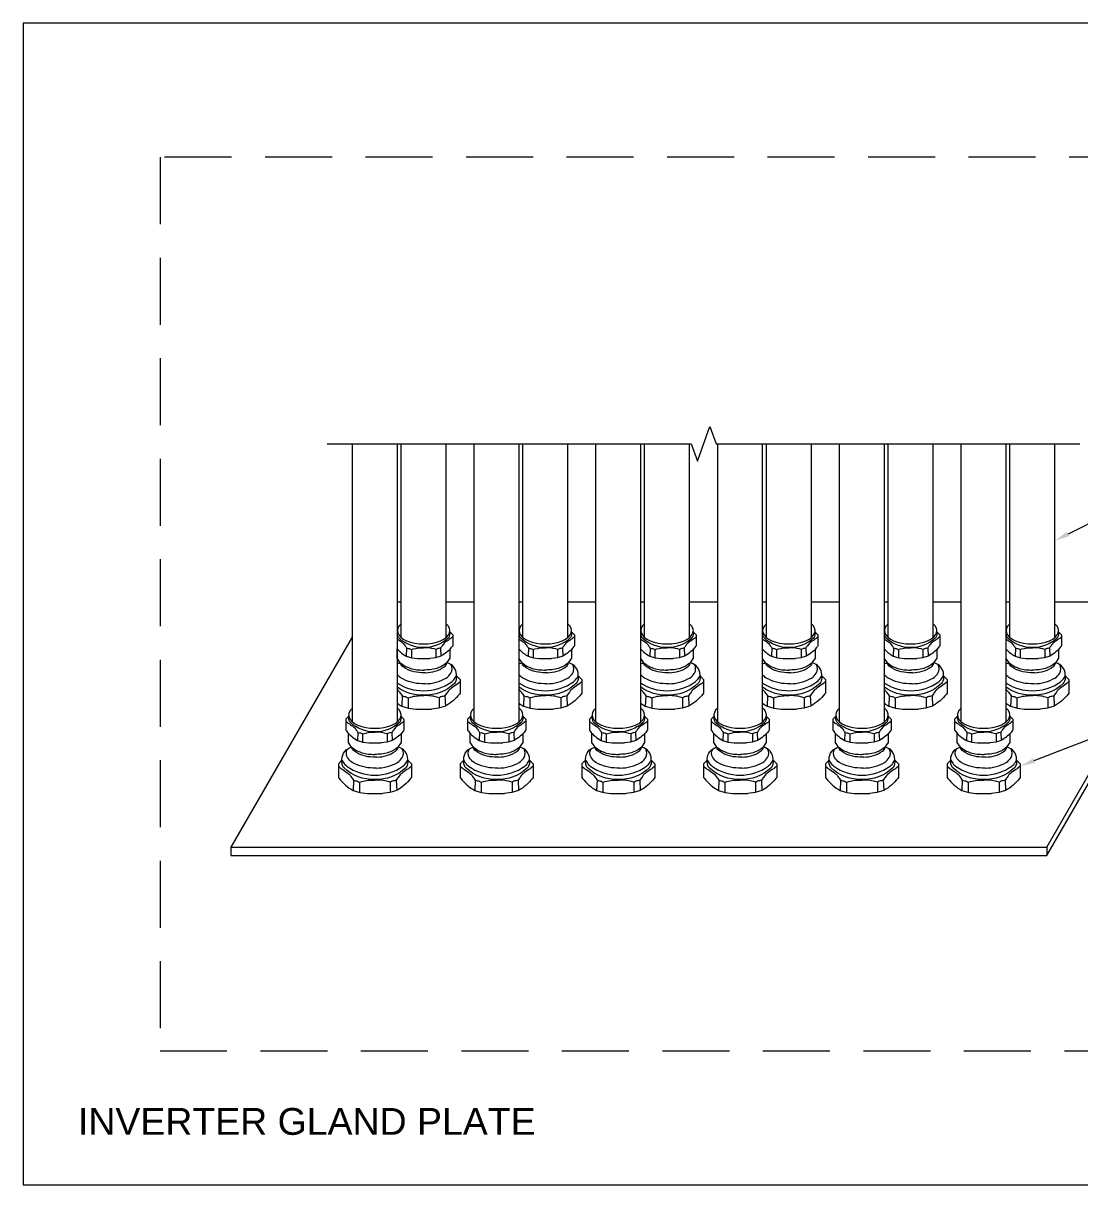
# Model space of a CAD drawing. Header units: feet. Extents: x -17.4 to 71.2, y -40.9 to 37.2.
# Drawn here: x 57.35 to 65.24, y 0 to 8.67 of the extents above; entities that cross this region are included whole.
import ezdxf
from ezdxf import colors
from ezdxf.entities.mleader import LeaderData, LeaderLine
from ezdxf.math import Vec2, Vec3

# ---------------------------------------------------------------- set-up
doc = ezdxf.new("R2010")
doc.units = ezdxf.units.FT
doc.header["$MEASUREMENT"] = 0
doc.linetypes.add('DASHED', pattern=[0.75, 0.5, -0.25])
doc.layers.add('G-ANNO-TEXT', color=1, linetype='Continuous')
doc.styles.add('NEI-A', font='arial.ttf')

msp = doc.modelspace()

# ---------------------------------------------------------------- linework, layer by layer
at = {"color": 1}
for p, q in [((64.98924, 2.45721), (66.04505, 4.28592)), ((60.14255, 4.12432), (60.14365, 4.12542)), ((60.53307, 4.12594), (60.55558, 4.10343)), ((61.05125, 4.12432), (61.05235, 4.12542)), ((61.44177, 4.12594), (61.46428, 4.10343)), ((61.95995, 4.12432), (61.96105, 4.12542)), ((62.35047, 4.12594), (62.37298, 4.10343)), ((62.86865, 4.12432), (62.86975, 4.12542)), ((63.25916, 4.12594), (63.28168, 4.10343)), ((63.77734, 4.12432), (63.77845, 4.12542)), ((64.16786, 4.12594), (64.19038, 4.10343)), ((64.68604, 4.12432), (64.68714, 4.12542)), ((65.07656, 4.12594), (65.09907, 4.10343)), ((59.75818, 3.47387), (59.78017, 3.49585)), ((60.16959, 3.49638), (60.1921, 3.47387)), ((60.66688, 3.47387), (60.68887, 3.49585)), ((61.07829, 3.49638), (61.1008, 3.47387)), ((61.57558, 3.47387), (61.59757, 3.49585)), ((61.98699, 3.49638), (62.0095, 3.47387)), ((62.48428, 3.47387), (62.50627, 3.49585)), ((62.89568, 3.49638), (62.9182, 3.47387)), ((63.39298, 3.47387), (63.41497, 3.49585)), ((63.80438, 3.49638), (63.8269, 3.47387)), ((64.30168, 3.47387), (64.32366, 3.49585)), ((64.71308, 3.49638), (64.73559, 3.47387)), ((58.90026, 2.51971), (58.90026, 2.45721)), ((64.98924, 2.51971), (64.98924, 2.45721)), ((58.90026, 2.45721), (64.98924, 2.45721))]:
    msp.add_line(p, q, dxfattribs=at)
msp.add_lwpolyline([(57.3505, 0), (69.19757, 0), (69.19757, 8.66822), (57.3505, 8.66822)], close=True)
for points in [[(59.61961, 5.52952), (62.33456, 5.52952), (62.38144, 5.40073), (62.47519, 5.65831), (62.52206, 5.52952), (65.23702, 5.52952)], [(59.80711, 3.45483), (59.80711, 5.52952)], [(60.14255, 3.45483), (60.14255, 5.52952)], [(60.17059, 4.08439), (60.17059, 5.52952)], [(60.50603, 4.08439), (60.50603, 5.52952)], [(60.71581, 3.45483), (60.71581, 5.52952)], [(61.05125, 3.45483), (61.05125, 5.52952)], [(61.07929, 4.08439), (61.07929, 5.52952)], [(61.41473, 4.08439), (61.41473, 5.52952)], [(61.6245, 3.45483), (61.6245, 5.52952)], [(61.95995, 3.45483), (61.95995, 5.52952)], [(61.98798, 4.08439), (61.98798, 5.52952)], [(62.32343, 4.08439), (62.32343, 5.52952)], [(62.5332, 3.45483), (62.5332, 5.52952)], [(62.86865, 3.45483), (62.86865, 5.52952)], [(62.89668, 4.08439), (62.89668, 5.52952)], [(63.23213, 4.08439), (63.23213, 5.52952)], [(63.4419, 3.45483), (63.4419, 5.52952)], [(63.77734, 3.45483), (63.77734, 5.52952)], [(63.80538, 4.08439), (63.80538, 5.52952)], [(64.14082, 4.08439), (64.14082, 5.52952)], [(64.3506, 3.45483), (64.3506, 5.52952)], [(64.68604, 3.45483), (64.68604, 5.52952)], [(64.71408, 4.08439), (64.71408, 5.52952)], [(65.04952, 4.08439), (65.04952, 5.52952)], [(60.17059, 4.34842), (60.14255, 4.34842)], [(60.71581, 4.34842), (60.50603, 4.34842)], [(61.07929, 4.34842), (61.05125, 4.34842)], [(61.6245, 4.34842), (61.41473, 4.34842)], [(61.98798, 4.34842), (61.95995, 4.34842)], [(62.5332, 4.34842), (62.32343, 4.34842)], [(62.89668, 4.34842), (62.86865, 4.34842)], [(63.4419, 4.34842), (63.23213, 4.34842)], [(63.80538, 4.34842), (63.77734, 4.34842)], [(64.3506, 4.34842), (64.14082, 4.34842)], [(64.71408, 4.34842), (64.68604, 4.34842)], [(64.98924, 2.51971), (66.04505, 4.34842), (65.04952, 4.34842)], [(59.80711, 4.09041), (58.90026, 2.51971), (64.98924, 2.51971)], [(60.16465, 3.89499), (60.14057, 3.92971), (60.14057, 3.99911)], [(60.2116, 4.00592), (60.20904, 3.94512)], [(60.24708, 3.99441), (60.24708, 3.93391)], [(60.43017, 3.99441), (60.43017, 3.93391)], [(60.46565, 4.00592), (60.46821, 3.94512)], [(60.51197, 3.89499), (60.53605, 3.92971), (60.53605, 3.99911)], [(61.12029, 4.00592), (61.11774, 3.94512)], [(61.15578, 3.99441), (61.15578, 3.93391)], [(61.33887, 3.99441), (61.33887, 3.93391)], [(61.37435, 4.00592), (61.3769, 3.94512)], [(61.42067, 3.89499), (61.44475, 3.92971), (61.44475, 3.99911)], [(62.02899, 4.00592), (62.02644, 3.94512)], [(62.06447, 3.99441), (62.06447, 3.93391)], [(62.24757, 3.99441), (62.24757, 3.93391)], [(62.28305, 4.00592), (62.2856, 3.94512)], [(62.32937, 3.89499), (62.35344, 3.92971), (62.35344, 3.99911)], [(62.93769, 4.00592), (62.93514, 3.94512)], [(62.97317, 3.99441), (62.97317, 3.93391)], [(63.15626, 3.99441), (63.15626, 3.93391)], [(63.19175, 4.00592), (63.1943, 3.94512)], [(63.23806, 3.89499), (63.26214, 3.92971), (63.26214, 3.99911)], [(63.84639, 4.00592), (63.84383, 3.94512)], [(63.88187, 3.99441), (63.88187, 3.93391)], [(64.06496, 3.99441), (64.06496, 3.93391)], [(64.10044, 4.00592), (64.103, 3.94512)], [(64.14676, 3.89499), (64.17084, 3.92971), (64.17084, 3.99911)], [(64.75509, 4.00592), (64.75253, 3.94512)], [(64.79057, 3.99441), (64.79057, 3.93391)], [(64.97366, 3.99441), (64.97366, 3.93391)], [(65.00914, 4.00592), (65.0117, 3.94512)], [(65.05546, 3.89499), (65.07954, 3.92971), (65.07954, 3.99911)], [(61.07335, 3.89499), (61.05125, 3.92685)], [(61.98204, 3.89499), (61.95995, 3.92685)], [(62.89074, 3.89499), (62.86865, 3.92685)], [(63.79944, 3.89499), (63.77734, 3.92685)], [(64.70814, 3.89499), (64.68604, 3.92685)], [(60.1787, 3.64869), (60.17549, 3.5723)], [(60.49792, 3.64869), (60.50113, 3.5723)], [(61.0874, 3.64869), (61.08419, 3.5723)], [(61.40662, 3.64869), (61.40983, 3.5723)], [(61.9961, 3.64869), (61.99289, 3.5723)], [(62.31531, 3.64869), (62.31852, 3.5723)], [(62.90479, 3.64869), (62.90158, 3.5723)], [(63.22401, 3.64869), (63.22722, 3.5723)], [(63.81349, 3.64869), (63.81028, 3.5723)], [(64.13271, 3.64869), (64.13592, 3.5723)], [(64.72219, 3.64869), (64.71898, 3.5723)], [(65.04141, 3.64869), (65.04462, 3.5723)], [(60.22328, 3.63423), (60.22328, 3.55821)], [(60.45334, 3.63423), (60.45334, 3.55821)], [(61.13198, 3.63423), (61.13198, 3.55821)], [(61.36203, 3.63423), (61.36203, 3.55821)], [(62.04068, 3.63423), (62.04068, 3.55821)], [(62.27073, 3.63423), (62.27073, 3.55821)], [(62.94938, 3.63423), (62.94938, 3.55821)], [(63.17943, 3.63423), (63.17943, 3.55821)], [(63.85807, 3.63423), (63.85807, 3.55821)], [(64.08813, 3.63423), (64.08813, 3.55821)], [(64.76677, 3.63423), (64.76677, 3.55821)], [(64.99683, 3.63423), (64.99683, 3.55821)], [(59.80117, 3.26542), (59.77709, 3.30014), (59.77709, 3.36955)], [(59.84812, 3.37636), (59.84556, 3.31556)], [(59.8836, 3.36484), (59.8836, 3.30434)], [(60.06669, 3.36484), (60.06669, 3.30434)], [(60.10217, 3.37636), (60.10473, 3.31556)], [(60.14849, 3.26542), (60.17257, 3.30014), (60.17257, 3.36955)], [(60.70987, 3.26542), (60.68579, 3.30014), (60.68579, 3.36955)], [(60.75682, 3.37636), (60.75426, 3.31556)], [(60.7923, 3.36484), (60.7923, 3.30434)], [(60.97539, 3.36484), (60.97539, 3.30434)], [(61.01087, 3.37636), (61.01342, 3.31556)], [(61.05719, 3.26542), (61.08127, 3.30014), (61.08127, 3.36955)], [(61.61857, 3.26542), (61.59449, 3.30014), (61.59449, 3.36955)], [(61.66551, 3.37636), (61.66296, 3.31556)], [(61.701, 3.36484), (61.701, 3.30434)], [(61.88409, 3.36484), (61.88409, 3.30434)], [(61.91957, 3.37636), (61.92212, 3.31556)], [(61.96589, 3.26542), (61.98996, 3.30014), (61.98996, 3.36955)], [(62.52726, 3.26542), (62.50319, 3.30014), (62.50319, 3.36955)], [(62.57421, 3.37636), (62.57166, 3.31556)], [(62.60969, 3.36484), (62.60969, 3.30434)], [(62.79278, 3.36484), (62.79278, 3.30434)], [(62.82827, 3.37636), (62.83082, 3.31556)], [(62.87458, 3.26542), (62.89866, 3.30014), (62.89866, 3.36955)], [(63.43596, 3.26542), (63.41188, 3.30014), (63.41188, 3.36955)], [(63.48291, 3.37636), (63.48036, 3.31556)], [(63.51839, 3.36484), (63.51839, 3.30434)], [(63.70148, 3.36484), (63.70148, 3.30434)], [(63.73696, 3.37636), (63.73952, 3.31556)], [(63.78328, 3.26542), (63.80736, 3.30014), (63.80736, 3.36955)], [(64.34466, 3.26542), (64.32058, 3.30014), (64.32058, 3.36955)], [(64.39161, 3.37636), (64.38905, 3.31556)], [(64.42709, 3.36484), (64.42709, 3.30434)], [(64.61018, 3.36484), (64.61018, 3.30434)], [(64.64566, 3.37636), (64.64822, 3.31556)], [(64.69198, 3.26542), (64.71606, 3.30014), (64.71606, 3.36955)], [(59.81522, 3.01913), (59.81201, 2.94274)], [(59.8598, 3.00466), (59.8598, 2.92864)], [(60.08986, 3.00466), (60.08986, 2.92864)], [(60.13444, 3.01913), (60.13765, 2.94274)], [(60.72392, 3.01913), (60.72071, 2.94274)], [(60.7685, 3.00466), (60.7685, 2.92864)], [(60.99855, 3.00466), (60.99855, 2.92864)], [(61.04314, 3.01913), (61.04635, 2.94274)], [(61.63262, 3.01913), (61.62941, 2.94274)], [(61.6772, 3.00466), (61.6772, 2.92864)], [(61.90725, 3.00466), (61.90725, 2.92864)], [(61.95184, 3.01913), (61.95505, 2.94274)], [(62.54131, 3.01913), (62.5381, 2.94274)], [(62.5859, 3.00466), (62.5859, 2.92864)], [(62.81595, 3.00466), (62.81595, 2.92864)], [(62.86053, 3.01913), (62.86374, 2.94274)], [(63.45001, 3.01913), (63.4468, 2.94274)], [(63.4946, 3.00466), (63.4946, 2.92864)], [(63.72465, 3.00466), (63.72465, 2.92864)], [(63.76923, 3.01913), (63.77244, 2.94274)], [(64.35871, 3.01913), (64.3555, 2.94274)], [(64.40329, 3.00466), (64.40329, 2.92864)], [(64.63335, 3.00466), (64.63335, 2.92864)], [(64.67793, 3.01913), (64.68114, 2.94274)]]:
    msp.add_lwpolyline(points, dxfattribs=at)
for points in [[(60.53425, 4.12476, -0.1321251), (60.52608, 4.08424), (60.52203, 4.07892, -0.1949443), (60.33862, 4.0095, -0.1949443), (60.15522, 4.07892), (60.15117, 4.08424, -0.1321251), (60.143, 4.12476)], [(60.55558, 4.08973), (60.54191, 4.07736), (60.53767, 4.07445, 0.0010057), (60.50431, 4.05143, 0.0897692), (60.48127, 4.02841, -0.0002008), (60.46565, 4.00592), (60.45308, 4.00284, 0.0560716), (60.43017, 3.99441), (60.41687, 3.99831, 0.0912926), (60.33862, 4.00646, -2.1009347)], [(60.55558, 4.10343), (60.55558, 4.02258), (60.55116, 4.0167, -0.1074834), (60.46821, 3.94512), (60.42787, 3.93323), (60.38468, 3.92639)], [(61.44295, 4.12476, -0.1321251), (61.43477, 4.08424), (61.43072, 4.07892, -0.1949443), (61.24732, 4.0095, -0.1949443), (61.06392, 4.07892), (61.05987, 4.08424, -0.1321251), (61.05169, 4.12476)], [(61.46428, 4.08973), (61.45061, 4.07736), (61.44637, 4.07445, 0.0010057), (61.41301, 4.05143, 0.0897692), (61.38997, 4.02841, -0.0002008), (61.37435, 4.00592), (61.36178, 4.00284, 0.0560716), (61.33887, 3.99441), (61.32557, 3.99831, 0.0912926), (61.24732, 4.00646, -2.1009347)], [(61.46428, 4.10343), (61.46428, 4.02258), (61.45986, 4.0167, -0.1074834), (61.3769, 3.94512), (61.33657, 3.93323), (61.29338, 3.92639)], [(62.35165, 4.12476, -0.1321251), (62.34347, 4.08424), (62.33942, 4.07892, -0.1949443), (62.15602, 4.0095, -0.1949443), (61.97262, 4.07892), (61.96857, 4.08424, -0.1321251), (61.96039, 4.12476)], [(62.37298, 4.08973), (62.35931, 4.07736), (62.35507, 4.07445, 0.0010057), (62.32171, 4.05143, 0.0897692), (62.29867, 4.02841, -0.0002008), (62.28305, 4.00592), (62.27047, 4.00284, 0.0560716), (62.24757, 3.99441), (62.23427, 3.99831, 0.0912926), (62.15602, 4.00646, -2.1009347)], [(62.37298, 4.10343), (62.37298, 4.02258), (62.36856, 4.0167, -0.1074834), (62.2856, 3.94512), (62.24526, 3.93323), (62.20207, 3.92639)], [(63.26035, 4.12476, -0.1321251), (63.25217, 4.08424), (63.24812, 4.07892, -0.1949443), (63.06472, 4.0095, -0.1949443), (62.88132, 4.07892), (62.87727, 4.08424, -0.1321251), (62.86909, 4.12476)], [(63.28168, 4.08973), (63.268, 4.07736), (63.26377, 4.07445, 0.0010057), (63.2304, 4.05143, 0.0897692), (63.20737, 4.02841, -0.0002008), (63.19175, 4.00592), (63.17917, 4.00284, 0.0560716), (63.15626, 3.99441), (63.14296, 3.99831, 0.0912926), (63.06472, 4.00646, -2.1009347)], [(63.28168, 4.10343), (63.28168, 4.02258), (63.27726, 4.0167, -0.1074834), (63.1943, 3.94512), (63.15396, 3.93323), (63.11077, 3.92639)], [(64.16904, 4.12476, -0.1321251), (64.16087, 4.08424), (64.15682, 4.07892, -0.1949443), (63.97342, 4.0095, -0.1949443), (63.79001, 4.07892), (63.78596, 4.08424, -0.1321251), (63.77779, 4.12476)], [(64.19038, 4.08973), (64.1767, 4.07736), (64.17247, 4.07445, 0.0010057), (64.1391, 4.05143, 0.0897692), (64.11607, 4.02841, -0.0002008), (64.10044, 4.00592), (64.08787, 4.00284, 0.0560716), (64.06496, 3.99441), (64.05166, 3.99831, 0.0912926), (63.97342, 4.00646, -2.1009347)], [(64.19038, 4.10343), (64.19038, 4.02258), (64.18595, 4.0167, -0.1074834), (64.103, 3.94512), (64.06266, 3.93323), (64.01947, 3.92639)], [(65.07774, 4.12476, -0.1321251), (65.06957, 4.08424), (65.06552, 4.07892, -0.1949443), (64.88211, 4.0095, -0.1949443), (64.69871, 4.07892), (64.69466, 4.08424, -0.1321251), (64.68649, 4.12476)], [(65.09907, 4.08973), (65.0854, 4.07736), (65.08116, 4.07445, 0.0010057), (65.0478, 4.05143, 0.0897692), (65.02476, 4.02841, -0.0002008), (65.00914, 4.00592), (64.99657, 4.00284, 0.0560716), (64.97366, 3.99441), (64.96036, 3.99831, 0.0912926), (64.88211, 4.00646, -2.1009347)], [(65.09907, 4.10343), (65.09907, 4.02258), (65.09465, 4.0167, -0.1074834), (65.0117, 3.94512), (64.97136, 3.93323), (64.92817, 3.92639)], [(60.14255, 4.0724, -0.000916), (60.17294, 4.05143, -0.0897692), (60.19597, 4.02841, 0.0002008), (60.2116, 4.00592), (60.22417, 4.00284, -0.0560716), (60.24708, 3.99441), (60.26038, 3.99831, -0.0912926), (60.33862, 4.00646)], [(60.14255, 3.99694, 0.0823016), (60.20904, 3.94512), (60.24938, 3.93323), (60.29257, 3.92639), (60.38468, 3.92639)], [(61.05125, 4.0724, -0.000916), (61.08164, 4.05143, -0.0897692), (61.10467, 4.02841, 0.0002008), (61.12029, 4.00592), (61.13287, 4.00284, -0.0560716), (61.15578, 3.99441), (61.16908, 3.99831, -0.0912926), (61.24732, 4.00646)], [(61.05125, 3.99694, 0.0823016), (61.11774, 3.94512), (61.15808, 3.93323), (61.20127, 3.92639), (61.29338, 3.92639)], [(61.95995, 4.0724, -0.000916), (61.99033, 4.05143, -0.0897692), (62.01337, 4.02841, 0.0002008), (62.02899, 4.00592), (62.04157, 4.00284, -0.0560716), (62.06447, 3.99441), (62.07777, 3.99831, -0.0912926), (62.15602, 4.00646)], [(61.95995, 3.99694, 0.0823016), (62.02644, 3.94512), (62.06678, 3.93323), (62.10997, 3.92639), (62.20207, 3.92639)], [(62.86865, 4.0724, -0.000916), (62.89903, 4.05143, -0.0897692), (62.92207, 4.02841, 0.0002008), (62.93769, 4.00592), (62.95026, 4.00284, -0.0560716), (62.97317, 3.99441), (62.98647, 3.99831, -0.0912926), (63.06472, 4.00646)], [(62.86865, 3.99694, 0.0823016), (62.93514, 3.94512), (62.97547, 3.93323), (63.01866, 3.92639), (63.11077, 3.92639)], [(63.77734, 4.0724, -0.000916), (63.80773, 4.05143, -0.0897692), (63.83077, 4.02841, 0.0002008), (63.84639, 4.00592), (63.85896, 4.00284, -0.0560716), (63.88187, 3.99441), (63.89517, 3.99831, -0.0912926), (63.97342, 4.00646)], [(63.77734, 3.99694, 0.0823016), (63.84383, 3.94512), (63.88417, 3.93323), (63.92736, 3.92639), (64.01947, 3.92639)], [(64.68604, 4.0724, -0.000916), (64.71643, 4.05143, -0.0897692), (64.73946, 4.02841, 0.0002008), (64.75509, 4.00592), (64.76766, 4.00284, -0.0560716), (64.79057, 3.99441), (64.80387, 3.99831, -0.0912926), (64.88211, 4.00646)], [(64.68604, 3.99694, 0.0823016), (64.75253, 3.94512), (64.79287, 3.93323), (64.83606, 3.92639), (64.92817, 3.92639)], [(60.14255, 3.88715, -0.0647266), (60.16465, 3.89499)], [(60.35342, 3.82154), (60.32319, 3.82154, -0.1534225), (60.1855, 3.86481, -0.1805381), (60.16465, 3.89499, -1.0425752)], [(60.16465, 3.89499), (60.1828, 3.88225, 0.0786465), (60.24056, 3.854, 0.0758581), (60.33831, 3.84147, 0.0948935)], [(60.51197, 3.89499), (60.49382, 3.88225, -0.0786465), (60.43606, 3.854, -0.0758581), (60.33831, 3.84147, -0.0948935)], [(60.35018, 3.73934, 0.1332408), (60.50663, 3.78179, 0.1284779), (60.54247, 3.81763, 0.2712979), (60.54247, 3.88229, 3.6859845)], [(60.35342, 3.82154, 0.1534225), (60.49112, 3.86481, 0.1805381), (60.51197, 3.89499, 1.0425752)], [(60.5838, 3.79833), (60.5838, 3.80608, 0.3534765), (60.51197, 3.89499, 3.390146)], [(61.05125, 3.88715, -0.0647266), (61.07335, 3.89499)], [(61.26212, 3.82154), (61.23189, 3.82154, -0.1534225), (61.0942, 3.86481, -0.1805381), (61.07335, 3.89499, -1.0425752)], [(61.07335, 3.89499), (61.0915, 3.88225, 0.0786465), (61.14926, 3.854, 0.0758581), (61.24701, 3.84147, 0.0948935)], [(61.42067, 3.89499), (61.40251, 3.88225, -0.0786465), (61.34475, 3.854, -0.0758581), (61.24701, 3.84147, -0.0948935)], [(61.25888, 3.73934, 0.1332408), (61.41532, 3.78179, 0.1284779), (61.45117, 3.81763, 0.2712979), (61.45117, 3.88229, 3.6859845)], [(61.26212, 3.82154, 0.1534225), (61.39982, 3.86481, 0.1805381), (61.42067, 3.89499, 1.0425752)], [(61.4925, 3.79833), (61.4925, 3.80608, 0.3534765), (61.42067, 3.89499, 3.390146)], [(61.95995, 3.88715, -0.0647266), (61.98204, 3.89499)], [(62.17082, 3.82154), (62.14059, 3.82154, -0.1534225), (62.0029, 3.86481, -0.1805381), (61.98204, 3.89499, -1.0425752)], [(61.98204, 3.89499), (62.0002, 3.88225, 0.0786465), (62.05796, 3.854, 0.0758581), (62.15571, 3.84147, 0.0948935)], [(62.32937, 3.89499), (62.31121, 3.88225, -0.0786465), (62.25345, 3.854, -0.0758581), (62.15571, 3.84147, -0.0948935)], [(62.16758, 3.73934, 0.1332408), (62.32402, 3.78179, 0.1284779), (62.35987, 3.81763, 0.2712979), (62.35987, 3.88229, 3.6859845)], [(62.17082, 3.82154, 0.1534225), (62.30851, 3.86481, 0.1805381), (62.32937, 3.89499, 1.0425752)], [(62.4012, 3.79833), (62.4012, 3.80608, 0.3534765), (62.32937, 3.89499, 3.390146)], [(62.86865, 3.88715, -0.0647266), (62.89074, 3.89499)], [(63.07952, 3.82154), (63.04929, 3.82154, -0.1534225), (62.9116, 3.86481, -0.1805381), (62.89074, 3.89499, -1.0425752)], [(62.89074, 3.89499), (62.9089, 3.88225, 0.0786465), (62.96666, 3.854, 0.0758581), (63.0644, 3.84147, 0.0948935)], [(63.23806, 3.89499), (63.21991, 3.88225, -0.0786465), (63.16215, 3.854, -0.0758581), (63.0644, 3.84147, -0.0948935)], [(63.07628, 3.73934, 0.1332408), (63.23272, 3.78179, 0.1284779), (63.26857, 3.81763, 0.2712979), (63.26857, 3.88229, 3.6859845)], [(63.07952, 3.82154, 0.1534225), (63.21721, 3.86481, 0.1805381), (63.23806, 3.89499, 1.0425752)], [(63.30989, 3.79833), (63.30989, 3.80608, 0.3534765), (63.23806, 3.89499, 3.390146)], [(63.77734, 3.88715, -0.0647266), (63.79944, 3.89499)], [(63.98822, 3.82154), (63.95799, 3.82154, -0.1534225), (63.82029, 3.86481, -0.1805381), (63.79944, 3.89499, -1.0425752)], [(63.79944, 3.89499), (63.81759, 3.88225, 0.0786465), (63.87536, 3.854, 0.0758581), (63.9731, 3.84147, 0.0948935)], [(64.14676, 3.89499), (64.12861, 3.88225, -0.0786465), (64.07085, 3.854, -0.0758581), (63.9731, 3.84147, -0.0948935)], [(63.98498, 3.73934, 0.1332408), (64.14142, 3.78179, 0.1284779), (64.17726, 3.81763, 0.2712979), (64.17726, 3.88229, 3.6859845)], [(63.98822, 3.82154, 0.1534225), (64.12591, 3.86481, 0.1805381), (64.14676, 3.89499, 1.0425752)], [(64.21859, 3.79833), (64.21859, 3.80608, 0.3534765), (64.14676, 3.89499, 3.390146)], [(64.68604, 3.88715, -0.0647266), (64.70814, 3.89499)], [(64.89692, 3.82154), (64.86668, 3.82154, -0.1534225), (64.72899, 3.86481, -0.1805381), (64.70814, 3.89499, -1.0425752)], [(64.70814, 3.89499), (64.72629, 3.88225, 0.0786465), (64.78405, 3.854, 0.0758581), (64.8818, 3.84147, 0.0948935)], [(65.05546, 3.89499), (65.03731, 3.88225, -0.0786465), (64.97955, 3.854, -0.0758581), (64.8818, 3.84147, -0.0948935)], [(64.89368, 3.73934, 0.1332408), (65.05012, 3.78179, 0.1284779), (65.08596, 3.81763, 0.2712979), (65.08596, 3.88229, 3.6859845)], [(64.89692, 3.82154, 0.1534225), (65.03461, 3.86481, 0.1805381), (65.05546, 3.89499, 1.0425752)], [(65.12729, 3.79833), (65.12729, 3.80608, 0.3534765), (65.05546, 3.89499, 3.390146)], [(60.35018, 3.73934), (60.32643, 3.73934, -0.1332408), (60.16999, 3.78179, -0.0910801), (60.14255, 3.80544, -0.0910801)], [(60.14255, 3.74363, 0.1486505), (60.33831, 3.68671, 0.1610813), (60.54809, 3.75327, 0.0961737), (60.57479, 3.7832), (60.5838, 3.79833), (60.61092, 3.77121)], [(60.58412, 3.79802, -0.1321251), (60.57384, 3.7471), (60.56875, 3.74042, -0.1949443), (60.33831, 3.6532, -0.1598727), (60.14255, 3.71243, -0.1598727)], [(60.61092, 3.754), (60.59374, 3.73845), (60.58841, 3.7348, 0.0010057), (60.54649, 3.70587, 0.0897692), (60.51755, 3.67695, -0.0002008), (60.49792, 3.64869), (60.48212, 3.64482, 0.0560716), (60.45334, 3.63423), (60.43662, 3.63914, 0.0912926), (60.33831, 3.64938, -2.1009347)], [(60.61092, 3.77121), (60.61092, 3.66962), (60.60536, 3.66224, -0.1074834), (60.50113, 3.5723), (60.45044, 3.55736), (60.39618, 3.54876)], [(61.25888, 3.73934), (61.23513, 3.73934, -0.1332408), (61.07869, 3.78179, -0.0910801), (61.05125, 3.80544, -0.0910801)], [(61.05125, 3.74363, 0.1486505), (61.24701, 3.68671, 0.1610813), (61.45678, 3.75327, 0.0961737), (61.48349, 3.7832), (61.4925, 3.79833), (61.51962, 3.77121)], [(61.49281, 3.79802, -0.1321251), (61.48254, 3.7471), (61.47745, 3.74042, -0.1949443), (61.24701, 3.6532, -0.1598727), (61.05125, 3.71243, -0.1598727)], [(61.51962, 3.754), (61.50244, 3.73845), (61.49711, 3.7348, 0.0010057), (61.45519, 3.70587, 0.0897692), (61.42625, 3.67695, -0.0002008), (61.40662, 3.64869), (61.39082, 3.64482, 0.0560716), (61.36203, 3.63423), (61.34532, 3.63914, 0.0912926), (61.24701, 3.64938, -2.1009347)], [(61.51962, 3.77121), (61.51962, 3.66962), (61.51406, 3.66224, -0.1074834), (61.40983, 3.5723), (61.35914, 3.55736), (61.30487, 3.54876)], [(62.16758, 3.73934), (62.14383, 3.73934, -0.1332408), (61.98739, 3.78179, -0.0910801), (61.95995, 3.80544, -0.0910801)], [(61.95995, 3.74363, 0.1486505), (62.15571, 3.68671, 0.1610813), (62.36548, 3.75327, 0.0961737), (62.39219, 3.7832), (62.4012, 3.79833), (62.42831, 3.77121)], [(62.40151, 3.79802, -0.1321251), (62.39124, 3.7471), (62.38615, 3.74042, -0.1949443), (62.15571, 3.6532, -0.1598727), (61.95995, 3.71243, -0.1598727)], [(62.42831, 3.754), (62.41113, 3.73845), (62.40581, 3.7348, 0.0010057), (62.36389, 3.70587, 0.0897692), (62.33494, 3.67695, -0.0002008), (62.31531, 3.64869), (62.29952, 3.64482, 0.0560716), (62.27073, 3.63423), (62.25402, 3.63914, 0.0912926), (62.15571, 3.64938, -2.1009347)], [(62.42831, 3.77121), (62.42831, 3.66962), (62.42276, 3.66224, -0.1074834), (62.31852, 3.5723), (62.26784, 3.55736), (62.21357, 3.54876)], [(63.07628, 3.73934), (63.05253, 3.73934, -0.1332408), (62.89609, 3.78179, -0.0910801), (62.86865, 3.80544, -0.0910801)], [(62.86865, 3.74363, 0.1486505), (63.0644, 3.68671, 0.1610813), (63.27418, 3.75327, 0.0961737), (63.30089, 3.7832), (63.30989, 3.79833), (63.33701, 3.77121)], [(63.31021, 3.79802, -0.1321251), (63.29994, 3.7471), (63.29485, 3.74042, -0.1949443), (63.0644, 3.6532, -0.1598727), (62.86865, 3.71243, -0.1598727)], [(63.33701, 3.754), (63.31983, 3.73845), (63.31451, 3.7348, 0.0010057), (63.27259, 3.70587, 0.0897692), (63.24364, 3.67695, -0.0002008), (63.22401, 3.64869), (63.20822, 3.64482, 0.0560716), (63.17943, 3.63423), (63.16272, 3.63914, 0.0912926), (63.0644, 3.64938, -2.1009347)], [(63.33701, 3.77121), (63.33701, 3.66962), (63.33146, 3.66224, -0.1074834), (63.22722, 3.5723), (63.17654, 3.55736), (63.12227, 3.54876)], [(63.98498, 3.73934), (63.96123, 3.73934, -0.1332408), (63.80478, 3.78179, -0.0910801), (63.77734, 3.80544, -0.0910801)], [(63.77734, 3.74363, 0.1486505), (63.9731, 3.68671, 0.1610813), (64.18288, 3.75327, 0.0961737), (64.20959, 3.7832), (64.21859, 3.79833), (64.24571, 3.77121)], [(64.21891, 3.79802, -0.1321251), (64.20863, 3.7471), (64.20355, 3.74042, -0.1949443), (63.9731, 3.6532, -0.1598727), (63.77734, 3.71243, -0.1598727)], [(64.24571, 3.754), (64.22853, 3.73845), (64.22321, 3.7348, 0.0010057), (64.18129, 3.70587, 0.0897692), (64.15234, 3.67695, -0.0002008), (64.13271, 3.64869), (64.11691, 3.64482, 0.0560716), (64.08813, 3.63423), (64.07142, 3.63914, 0.0912926), (63.9731, 3.64938, -2.1009347)], [(64.24571, 3.77121), (64.24571, 3.66962), (64.24015, 3.66224, -0.1074834), (64.13592, 3.5723), (64.08524, 3.55736), (64.03097, 3.54876)], [(64.89368, 3.73934), (64.86992, 3.73934, -0.1332408), (64.71348, 3.78179, -0.0910801), (64.68604, 3.80544, -0.0910801)], [(64.68604, 3.74363, 0.1486505), (64.8818, 3.68671, 0.1610813), (65.09158, 3.75327, 0.0961737), (65.11828, 3.7832), (65.12729, 3.79833), (65.15441, 3.77121)], [(65.12761, 3.79802, -0.1321251), (65.11733, 3.7471), (65.11224, 3.74042, -0.1949443), (64.8818, 3.6532, -0.1598727), (64.68604, 3.71243, -0.1598727)], [(65.15441, 3.754), (65.13723, 3.73845), (65.1319, 3.7348, 0.0010057), (65.08998, 3.70587, 0.0897692), (65.06104, 3.67695, -0.0002008), (65.04141, 3.64869), (65.02561, 3.64482, 0.0560716), (64.99683, 3.63423), (64.98012, 3.63914, 0.0912926), (64.8818, 3.64938, -2.1009347)], [(65.15441, 3.77121), (65.15441, 3.66962), (65.14885, 3.66224, -0.1074834), (65.04462, 3.5723), (64.99393, 3.55736), (64.93967, 3.54876)], [(60.14255, 3.69592, -0.0549069), (60.15907, 3.67695, 0.0002008), (60.1787, 3.64869), (60.1945, 3.64482, -0.0560716), (60.22328, 3.63423), (60.23999, 3.63914, -0.0912926), (60.33831, 3.64938)], [(61.05125, 3.69592, -0.0549069), (61.06777, 3.67695, 0.0002008), (61.0874, 3.64869), (61.1032, 3.64482, -0.0560716), (61.13198, 3.63423), (61.14869, 3.63914, -0.0912926), (61.24701, 3.64938)], [(61.95995, 3.69592, -0.0549069), (61.97647, 3.67695, 0.0002008), (61.9961, 3.64869), (62.01189, 3.64482, -0.0560716), (62.04068, 3.63423), (62.05739, 3.63914, -0.0912926), (62.15571, 3.64938)], [(62.86865, 3.69592, -0.0549069), (62.88516, 3.67695, 0.0002008), (62.90479, 3.64869), (62.92059, 3.64482, -0.0560716), (62.94938, 3.63423), (62.96609, 3.63914, -0.0912926), (63.0644, 3.64938)], [(63.77734, 3.69592, -0.0549069), (63.79386, 3.67695, 0.0002008), (63.81349, 3.64869), (63.82929, 3.64482, -0.0560716), (63.85807, 3.63423), (63.87479, 3.63914, -0.0912926), (63.9731, 3.64938)], [(64.68604, 3.69592, -0.0549069), (64.70256, 3.67695, 0.0002008), (64.72219, 3.64869), (64.73799, 3.64482, -0.0560716), (64.76677, 3.63423), (64.78348, 3.63914, -0.0912926), (64.8818, 3.64938)], [(60.14255, 3.59285, 0.029989), (60.17549, 3.5723), (60.22618, 3.55736), (60.28044, 3.54876), (60.39618, 3.54876)], [(61.05125, 3.59285, 0.029989), (61.08419, 3.5723), (61.13487, 3.55736), (61.18914, 3.54876), (61.30487, 3.54876)], [(61.95995, 3.59285, 0.029989), (61.99289, 3.5723), (62.04357, 3.55736), (62.09784, 3.54876), (62.21357, 3.54876)], [(62.86865, 3.59285, 0.029989), (62.90158, 3.5723), (62.95227, 3.55736), (63.00654, 3.54876), (63.12227, 3.54876)], [(63.77734, 3.59285, 0.029989), (63.81028, 3.5723), (63.86097, 3.55736), (63.91524, 3.54876), (64.03097, 3.54876)], [(64.68604, 3.59285, 0.029989), (64.71898, 3.5723), (64.76967, 3.55736), (64.82393, 3.54876), (64.93967, 3.54876)], [(59.75818, 3.47387), (59.75818, 3.39301), (59.76261, 3.38713, 0.1074834), (59.84556, 3.31556), (59.8859, 3.30366), (59.92909, 3.29682), (60.0212, 3.29682)], [(60.17077, 3.4952, -0.1321251), (60.1626, 3.45467), (60.15855, 3.44936, -0.1949443), (59.97514, 3.37994, -0.1949443), (59.79174, 3.44936), (59.78769, 3.45467, -0.1321251), (59.77952, 3.4952)], [(60.1921, 3.47387), (60.1921, 3.39301), (60.18768, 3.38713, -0.1074834), (60.10473, 3.31556), (60.06439, 3.30366), (60.0212, 3.29682)], [(60.66688, 3.47387), (60.66688, 3.39301), (60.6713, 3.38713, 0.1074834), (60.75426, 3.31556), (60.7946, 3.30366), (60.83779, 3.29682), (60.9299, 3.29682)], [(61.07947, 3.4952, -0.1321251), (61.07129, 3.45467), (61.06725, 3.44936, -0.1949443), (60.88384, 3.37994, -0.1949443), (60.70044, 3.44936), (60.69639, 3.45467, -0.1321251), (60.68821, 3.4952)], [(61.1008, 3.47387), (61.1008, 3.39301), (61.09638, 3.38713, -0.1074834), (61.01342, 3.31556), (60.97309, 3.30366), (60.9299, 3.29682)], [(61.57558, 3.47387), (61.57558, 3.39301), (61.58, 3.38713, 0.1074834), (61.66296, 3.31556), (61.7033, 3.30366), (61.74649, 3.29682), (61.83859, 3.29682)], [(61.98817, 3.4952, -0.1321251), (61.97999, 3.45467), (61.97594, 3.44936, -0.1949443), (61.79254, 3.37994, -0.1949443), (61.60914, 3.44936), (61.60509, 3.45467, -0.1321251), (61.59691, 3.4952)], [(62.0095, 3.47387), (62.0095, 3.39301), (62.00508, 3.38713, -0.1074834), (61.92212, 3.31556), (61.88178, 3.30366), (61.83859, 3.29682)], [(62.48428, 3.47387), (62.48428, 3.39301), (62.4887, 3.38713, 0.1074834), (62.57166, 3.31556), (62.612, 3.30366), (62.65519, 3.29682), (62.74729, 3.29682)], [(62.89687, 3.4952, -0.1321251), (62.88869, 3.45467), (62.88464, 3.44936, -0.1949443), (62.70124, 3.37994, -0.1949443), (62.51784, 3.44936), (62.51379, 3.45467, -0.1321251), (62.50561, 3.4952)], [(62.9182, 3.47387), (62.9182, 3.39301), (62.91378, 3.38713, -0.1074834), (62.83082, 3.31556), (62.79048, 3.30366), (62.74729, 3.29682)], [(63.39298, 3.47387), (63.39298, 3.39301), (63.3974, 3.38713, 0.1074834), (63.48036, 3.31556), (63.52069, 3.30366), (63.56388, 3.29682), (63.65599, 3.29682)], [(63.80556, 3.4952, -0.1321251), (63.79739, 3.45467), (63.79334, 3.44936, -0.1949443), (63.60994, 3.37994, -0.1949443), (63.42653, 3.44936), (63.42249, 3.45467, -0.1321251), (63.41431, 3.4952)], [(63.8269, 3.47387), (63.8269, 3.39301), (63.82247, 3.38713, -0.1074834), (63.73952, 3.31556), (63.69918, 3.30366), (63.65599, 3.29682)], [(64.30168, 3.47387), (64.30168, 3.39301), (64.3061, 3.38713, 0.1074834), (64.38905, 3.31556), (64.42939, 3.30366), (64.47258, 3.29682), (64.56469, 3.29682)], [(64.71426, 3.4952, -0.1321251), (64.70609, 3.45467), (64.70204, 3.44936, -0.1949443), (64.51864, 3.37994, -0.1949443), (64.33523, 3.44936), (64.33118, 3.45467, -0.1321251), (64.32301, 3.4952)], [(64.73559, 3.47387), (64.73559, 3.39301), (64.73117, 3.38713, -0.1074834), (64.64822, 3.31556), (64.60788, 3.30366), (64.56469, 3.29682)], [(59.75818, 3.46016), (59.77186, 3.44779), (59.7761, 3.44488, -0.0010057), (59.80946, 3.42186, -0.0897692), (59.8325, 3.39885, 0.0002008), (59.84812, 3.37636), (59.86069, 3.37327, -0.0560716), (59.8836, 3.36484), (59.8969, 3.36875, -0.0912926), (59.97514, 3.3769, 2.1009347)], [(60.1921, 3.46016), (60.17843, 3.44779), (60.17419, 3.44488, 0.0010057), (60.14083, 3.42186, 0.0897692), (60.11779, 3.39885, -0.0002008), (60.10217, 3.37636), (60.0896, 3.37327, 0.0560716), (60.06669, 3.36484), (60.05339, 3.36875, 0.0912926), (59.97514, 3.3769, -2.1009347)], [(60.66688, 3.46016), (60.68056, 3.44779), (60.68479, 3.44488, -0.0010057), (60.71816, 3.42186, -0.0897692), (60.74119, 3.39885, 0.0002008), (60.75682, 3.37636), (60.76939, 3.37327, -0.0560716), (60.7923, 3.36484), (60.8056, 3.36875, -0.0912926), (60.88384, 3.3769, 2.1009347)], [(61.1008, 3.46016), (61.08713, 3.44779), (61.08289, 3.44488, 0.0010057), (61.04953, 3.42186, 0.0897692), (61.02649, 3.39885, -0.0002008), (61.01087, 3.37636), (60.9983, 3.37327, 0.0560716), (60.97539, 3.36484), (60.96209, 3.36875, 0.0912926), (60.88384, 3.3769, -2.1009347)], [(61.57558, 3.46016), (61.58926, 3.44779), (61.59349, 3.44488, -0.0010057), (61.62685, 3.42186, -0.0897692), (61.64989, 3.39885, 0.0002008), (61.66551, 3.37636), (61.67809, 3.37327, -0.0560716), (61.701, 3.36484), (61.71429, 3.36875, -0.0912926), (61.79254, 3.3769, 2.1009347)], [(62.0095, 3.46016), (61.99583, 3.44779), (61.99159, 3.44488, 0.0010057), (61.95823, 3.42186, 0.0897692), (61.93519, 3.39885, -0.0002008), (61.91957, 3.37636), (61.907, 3.37327, 0.0560716), (61.88409, 3.36484), (61.87079, 3.36875, 0.0912926), (61.79254, 3.3769, -2.1009347)], [(62.48428, 3.46016), (62.49795, 3.44779), (62.50219, 3.44488, -0.0010057), (62.53555, 3.42186, -0.0897692), (62.55859, 3.39885, 0.0002008), (62.57421, 3.37636), (62.58678, 3.37327, -0.0560716), (62.60969, 3.36484), (62.62299, 3.36875, -0.0912926), (62.70124, 3.3769, 2.1009347)], [(62.9182, 3.46016), (62.90452, 3.44779), (62.90029, 3.44488, 0.0010057), (62.86692, 3.42186, 0.0897692), (62.84389, 3.39885, -0.0002008), (62.82827, 3.37636), (62.81569, 3.37327, 0.0560716), (62.79278, 3.36484), (62.77948, 3.36875, 0.0912926), (62.70124, 3.3769, -2.1009347)], [(63.39298, 3.46016), (63.40665, 3.44779), (63.41089, 3.44488, -0.0010057), (63.44425, 3.42186, -0.0897692), (63.46729, 3.39885, 0.0002008), (63.48291, 3.37636), (63.49548, 3.37327, -0.0560716), (63.51839, 3.36484), (63.53169, 3.36875, -0.0912926), (63.60994, 3.3769, 2.1009347)], [(63.8269, 3.46016), (63.81322, 3.44779), (63.80899, 3.44488, 0.0010057), (63.77562, 3.42186, 0.0897692), (63.75259, 3.39885, -0.0002008), (63.73696, 3.37636), (63.72439, 3.37327, 0.0560716), (63.70148, 3.36484), (63.68818, 3.36875, 0.0912926), (63.60994, 3.3769, -2.1009347)], [(64.30168, 3.46016), (64.31535, 3.44779), (64.31959, 3.44488, -0.0010057), (64.35295, 3.42186, -0.0897692), (64.37599, 3.39885, 0.0002008), (64.39161, 3.37636), (64.40418, 3.37327, -0.0560716), (64.42709, 3.36484), (64.44039, 3.36875, -0.0912926), (64.51864, 3.3769, 2.1009347)], [(64.73559, 3.46016), (64.72192, 3.44779), (64.71768, 3.44488, 0.0010057), (64.68432, 3.42186, 0.0897692), (64.66128, 3.39885, -0.0002008), (64.64566, 3.37636), (64.63309, 3.37327, 0.0560716), (64.61018, 3.36484), (64.59688, 3.36875, 0.0912926), (64.51864, 3.3769, -2.1009347)], [(59.72934, 3.16877), (59.72934, 3.17651, -0.3534765), (59.80117, 3.26542, -3.390146)], [(59.98671, 3.10978), (59.96295, 3.10978, -0.1332408), (59.80651, 3.15222, -0.1284779), (59.77067, 3.18807, -0.2712979), (59.77067, 3.25273, -3.6859845)], [(59.98995, 3.19198), (59.95971, 3.19198, -0.1534225), (59.82202, 3.23525, -0.1805381), (59.80117, 3.26542, -1.0425752)], [(59.80117, 3.26542), (59.81932, 3.25269, 0.0786465), (59.87708, 3.22444, 0.0758581), (59.97483, 3.2119, 0.0948935)], [(60.14849, 3.26542), (60.13034, 3.25269, -0.0786465), (60.07258, 3.22444, -0.0758581), (59.97483, 3.2119, -0.0948935)], [(59.98671, 3.10978, 0.1332408), (60.14315, 3.15222, 0.1284779), (60.17899, 3.18807, 0.2712979), (60.17899, 3.25273, 3.6859845)], [(59.98995, 3.19198, 0.1534225), (60.12764, 3.23525, 0.1805381), (60.14849, 3.26542, 1.0425752)], [(60.22032, 3.16877), (60.22032, 3.17651, 0.3534765), (60.14849, 3.26542, 3.390146)], [(60.63804, 3.16877), (60.63804, 3.17651, -0.3534765), (60.70987, 3.26542, -3.390146)], [(60.8954, 3.10978), (60.87165, 3.10978, -0.1332408), (60.71521, 3.15222, -0.1284779), (60.67937, 3.18807, -0.2712979), (60.67937, 3.25273, -3.6859845)], [(60.89864, 3.19198), (60.86841, 3.19198, -0.1534225), (60.73072, 3.23525, -0.1805381), (60.70987, 3.26542, -1.0425752)], [(60.70987, 3.26542), (60.72802, 3.25269, 0.0786465), (60.78578, 3.22444, 0.0758581), (60.88353, 3.2119, 0.0948935)], [(61.05719, 3.26542), (61.03904, 3.25269, -0.0786465), (60.98127, 3.22444, -0.0758581), (60.88353, 3.2119, -0.0948935)], [(60.8954, 3.10978, 0.1332408), (61.05184, 3.15222, 0.1284779), (61.08769, 3.18807, 0.2712979), (61.08769, 3.25273, 3.6859845)], [(60.89864, 3.19198, 0.1534225), (61.03634, 3.23525, 0.1805381), (61.05719, 3.26542, 1.0425752)], [(61.12902, 3.16877), (61.12902, 3.17651, 0.3534765), (61.05719, 3.26542, 3.390146)], [(61.54674, 3.16877), (61.54674, 3.17651, -0.3534765), (61.61857, 3.26542, -3.390146)], [(61.8041, 3.10978), (61.78035, 3.10978, -0.1332408), (61.62391, 3.15222, -0.1284779), (61.58806, 3.18807, -0.2712979), (61.58806, 3.25273, -3.6859845)], [(61.80734, 3.19198), (61.77711, 3.19198, -0.1534225), (61.63942, 3.23525, -0.1805381), (61.61857, 3.26542, -1.0425752)], [(61.61857, 3.26542), (61.63672, 3.25269, 0.0786465), (61.69448, 3.22444, 0.0758581), (61.79223, 3.2119, 0.0948935)], [(61.96589, 3.26542), (61.94773, 3.25269, -0.0786465), (61.88997, 3.22444, -0.0758581), (61.79223, 3.2119, -0.0948935)], [(61.8041, 3.10978, 0.1332408), (61.96054, 3.15222, 0.1284779), (61.99639, 3.18807, 0.2712979), (61.99639, 3.25273, 3.6859845)], [(61.80734, 3.19198, 0.1534225), (61.94503, 3.23525, 0.1805381), (61.96589, 3.26542, 1.0425752)], [(62.03772, 3.16877), (62.03772, 3.17651, 0.3534765), (61.96589, 3.26542, 3.390146)], [(62.45543, 3.16877), (62.45543, 3.17651, -0.3534765), (62.52726, 3.26542, -3.390146)], [(62.7128, 3.10978), (62.68905, 3.10978, -0.1332408), (62.53261, 3.15222, -0.1284779), (62.49676, 3.18807, -0.2712979), (62.49676, 3.25273, -3.6859845)], [(62.71604, 3.19198), (62.68581, 3.19198, -0.1534225), (62.54812, 3.23525, -0.1805381), (62.52726, 3.26542, -1.0425752)], [(62.52726, 3.26542), (62.54542, 3.25269, 0.0786465), (62.60318, 3.22444, 0.0758581), (62.70092, 3.2119, 0.0948935)], [(62.87458, 3.26542), (62.85643, 3.25269, -0.0786465), (62.79867, 3.22444, -0.0758581), (62.70092, 3.2119, -0.0948935)], [(62.7128, 3.10978, 0.1332408), (62.86924, 3.15222, 0.1284779), (62.90509, 3.18807, 0.2712979), (62.90509, 3.25273, 3.6859845)], [(62.71604, 3.19198, 0.1534225), (62.85373, 3.23525, 0.1805381), (62.87458, 3.26542, 1.0425752)], [(62.94641, 3.16877), (62.94641, 3.17651, 0.3534765), (62.87458, 3.26542, 3.390146)], [(63.36413, 3.16877), (63.36413, 3.17651, -0.3534765), (63.43596, 3.26542, -3.390146)], [(63.6215, 3.10978), (63.59775, 3.10978, -0.1332408), (63.44131, 3.15222, -0.1284779), (63.40546, 3.18807, -0.2712979), (63.40546, 3.25273, -3.6859845)], [(63.62474, 3.19198), (63.59451, 3.19198, -0.1534225), (63.45681, 3.23525, -0.1805381), (63.43596, 3.26542, -1.0425752)], [(63.43596, 3.26542), (63.45411, 3.25269, 0.0786465), (63.51188, 3.22444, 0.0758581), (63.60962, 3.2119, 0.0948935)], [(63.78328, 3.26542), (63.76513, 3.25269, -0.0786465), (63.70737, 3.22444, -0.0758581), (63.60962, 3.2119, -0.0948935)], [(63.6215, 3.10978, 0.1332408), (63.77794, 3.15222, 0.1284779), (63.81379, 3.18807, 0.2712979), (63.81379, 3.25273, 3.6859845)], [(63.62474, 3.19198, 0.1534225), (63.76243, 3.23525, 0.1805381), (63.78328, 3.26542, 1.0425752)], [(63.85511, 3.16877), (63.85511, 3.17651, 0.3534765), (63.78328, 3.26542, 3.390146)], [(64.27283, 3.16877), (64.27283, 3.17651, -0.3534765), (64.34466, 3.26542, -3.390146)], [(64.5302, 3.10978), (64.50644, 3.10978, -0.1332408), (64.35, 3.15222, -0.1284779), (64.31416, 3.18807, -0.2712979), (64.31416, 3.25273, -3.6859845)], [(64.53344, 3.19198), (64.5032, 3.19198, -0.1534225), (64.36551, 3.23525, -0.1805381), (64.34466, 3.26542, -1.0425752)], [(64.34466, 3.26542), (64.36281, 3.25269, 0.0786465), (64.42057, 3.22444, 0.0758581), (64.51832, 3.2119, 0.0948935)], [(64.69198, 3.26542), (64.67383, 3.25269, -0.0786465), (64.61607, 3.22444, -0.0758581), (64.51832, 3.2119, -0.0948935)], [(64.5302, 3.10978, 0.1332408), (64.68664, 3.15222, 0.1284779), (64.72248, 3.18807, 0.2712979), (64.72248, 3.25273, 3.6859845)], [(64.53344, 3.19198, 0.1534225), (64.67113, 3.23525, 0.1805381), (64.69198, 3.26542, 1.0425752)], [(64.76381, 3.16877), (64.76381, 3.17651, 0.3534765), (64.69198, 3.26542, 3.390146)], [(59.70222, 3.14165), (59.72934, 3.16877), (59.73835, 3.15363, 0.0961737), (59.76505, 3.1237, 0.1610813), (59.97483, 3.05714, 0.1610813), (60.18461, 3.1237, 0.0961737), (60.21131, 3.15363), (60.22032, 3.16877), (60.24744, 3.14165)], [(59.70222, 3.14165), (59.70222, 3.04006), (59.70778, 3.03267, 0.1074834), (59.81201, 2.94274), (59.8627, 2.92779), (59.91696, 2.91919), (60.0327, 2.91919)], [(59.70222, 3.12444), (59.7194, 3.10889), (59.72473, 3.10523, -0.0010057), (59.76665, 3.07631, -0.0897692), (59.79559, 3.04739, 0.0002008), (59.81522, 3.01913), (59.83102, 3.01525, -0.0560716), (59.8598, 3.00466), (59.87651, 3.00957, -0.0912926), (59.97483, 3.01981, 2.1009347)], [(60.22064, 3.16845, -0.1321251), (60.21036, 3.11754), (60.20527, 3.11086, -0.1949443), (59.97483, 3.02363, -0.1949443), (59.74438, 3.11086), (59.7393, 3.11754, -0.1321251), (59.72902, 3.16845)], [(60.24744, 3.12444), (60.23026, 3.10889), (60.22493, 3.10523, 0.0010057), (60.18301, 3.07631, 0.0897692), (60.15407, 3.04739, -0.0002008), (60.13444, 3.01913), (60.11864, 3.01525, 0.0560716), (60.08986, 3.00466), (60.07315, 3.00957, 0.0912926), (59.97483, 3.01981, -2.1009347)], [(60.24744, 3.14165), (60.24744, 3.04006), (60.24188, 3.03267, -0.1074834), (60.13765, 2.94274), (60.08696, 2.92779), (60.0327, 2.91919)], [(60.61092, 3.14165), (60.63804, 3.16877), (60.64704, 3.15363, 0.0961737), (60.67375, 3.1237, 0.1610813), (60.88353, 3.05714, 0.1610813), (61.09331, 3.1237, 0.0961737), (61.12001, 3.15363), (61.12902, 3.16877), (61.15614, 3.14165)], [(60.61092, 3.14165), (60.61092, 3.04006), (60.61647, 3.03267, 0.1074834), (60.72071, 2.94274), (60.77139, 2.92779), (60.82566, 2.91919), (60.94139, 2.91919)], [(60.61092, 3.12444), (60.6281, 3.10889), (60.63342, 3.10523, -0.0010057), (60.67534, 3.07631, -0.0897692), (60.70429, 3.04739, 0.0002008), (60.72392, 3.01913), (60.73972, 3.01525, -0.0560716), (60.7685, 3.00466), (60.78521, 3.00957, -0.0912926), (60.88353, 3.01981, 2.1009347)], [(61.12933, 3.16845, -0.1321251), (61.11906, 3.11754), (61.11397, 3.11086, -0.1949443), (60.88353, 3.02363, -0.1949443), (60.65308, 3.11086), (60.648, 3.11754, -0.1321251), (60.63772, 3.16845)], [(61.15614, 3.12444), (61.13896, 3.10889), (61.13363, 3.10523, 0.0010057), (61.09171, 3.07631, 0.0897692), (61.06277, 3.04739, -0.0002008), (61.04314, 3.01913), (61.02734, 3.01525, 0.0560716), (60.99855, 3.00466), (60.98184, 3.00957, 0.0912926), (60.88353, 3.01981, -2.1009347)], [(61.15614, 3.14165), (61.15614, 3.04006), (61.15058, 3.03267, -0.1074834), (61.04635, 2.94274), (60.99566, 2.92779), (60.94139, 2.91919)], [(61.51962, 3.14165), (61.54674, 3.16877), (61.55574, 3.15363, 0.0961737), (61.58245, 3.1237, 0.1610813), (61.79223, 3.05714, 0.1610813), (62.002, 3.1237, 0.0961737), (62.02871, 3.15363), (62.03772, 3.16877), (62.06484, 3.14165)], [(61.51962, 3.14165), (61.51962, 3.04006), (61.52517, 3.03267, 0.1074834), (61.62941, 2.94274), (61.68009, 2.92779), (61.73436, 2.91919), (61.85009, 2.91919)], [(61.51962, 3.12444), (61.5368, 3.10889), (61.54212, 3.10523, -0.0010057), (61.58404, 3.07631, -0.0897692), (61.61299, 3.04739, 0.0002008), (61.63262, 3.01913), (61.64841, 3.01525, -0.0560716), (61.6772, 3.00466), (61.69391, 3.00957, -0.0912926), (61.79223, 3.01981, 2.1009347)], [(62.03803, 3.16845, -0.1321251), (62.02776, 3.11754), (62.02267, 3.11086, -0.1949443), (61.79223, 3.02363, -0.1949443), (61.56178, 3.11086), (61.55669, 3.11754, -0.1321251), (61.54642, 3.16845)], [(62.06484, 3.12444), (62.04765, 3.10889), (62.04233, 3.10523, 0.0010057), (62.00041, 3.07631, 0.0897692), (61.97146, 3.04739, -0.0002008), (61.95184, 3.01913), (61.93604, 3.01525, 0.0560716), (61.90725, 3.00466), (61.89054, 3.00957, 0.0912926), (61.79223, 3.01981, -2.1009347)], [(62.06484, 3.14165), (62.06484, 3.04006), (62.05928, 3.03267, -0.1074834), (61.95505, 2.94274), (61.90436, 2.92779), (61.85009, 2.91919)], [(62.42831, 3.14165), (62.45543, 3.16877), (62.46444, 3.15363, 0.0961737), (62.49115, 3.1237, 0.1610813), (62.70092, 3.05714, 0.1610813), (62.9107, 3.1237, 0.0961737), (62.93741, 3.15363), (62.94641, 3.16877), (62.97353, 3.14165)], [(62.42831, 3.14165), (62.42831, 3.04006), (62.43387, 3.03267, 0.1074834), (62.5381, 2.94274), (62.58879, 2.92779), (62.64306, 2.91919), (62.75879, 2.91919)], [(62.42831, 3.12444), (62.4455, 3.10889), (62.45082, 3.10523, -0.0010057), (62.49274, 3.07631, -0.0897692), (62.52169, 3.04739, 0.0002008), (62.54131, 3.01913), (62.55711, 3.01525, -0.0560716), (62.5859, 3.00466), (62.60261, 3.00957, -0.0912926), (62.70092, 3.01981, 2.1009347)], [(62.94673, 3.16845, -0.1321251), (62.93646, 3.11754), (62.93137, 3.11086, -0.1949443), (62.70092, 3.02363, -0.1949443), (62.47048, 3.11086), (62.46539, 3.11754, -0.1321251), (62.45512, 3.16845)], [(62.97353, 3.12444), (62.95635, 3.10889), (62.95103, 3.10523, 0.0010057), (62.90911, 3.07631, 0.0897692), (62.88016, 3.04739, -0.0002008), (62.86053, 3.01913), (62.84474, 3.01525, 0.0560716), (62.81595, 3.00466), (62.79924, 3.00957, 0.0912926), (62.70092, 3.01981, -2.1009347)], [(62.97353, 3.14165), (62.97353, 3.04006), (62.96798, 3.03267, -0.1074834), (62.86374, 2.94274), (62.81306, 2.92779), (62.75879, 2.91919)], [(63.33701, 3.14165), (63.36413, 3.16877), (63.37314, 3.15363, 0.0961737), (63.39985, 3.1237, 0.1610813), (63.60962, 3.05714, 0.1610813), (63.8194, 3.1237, 0.0961737), (63.84611, 3.15363), (63.85511, 3.16877), (63.88223, 3.14165)], [(63.33701, 3.14165), (63.33701, 3.04006), (63.34257, 3.03267, 0.1074834), (63.4468, 2.94274), (63.49749, 2.92779), (63.55176, 2.91919), (63.66749, 2.91919)], [(63.33701, 3.12444), (63.35419, 3.10889), (63.35952, 3.10523, -0.0010057), (63.40144, 3.07631, -0.0897692), (63.43038, 3.04739, 0.0002008), (63.45001, 3.01913), (63.46581, 3.01525, -0.0560716), (63.4946, 3.00466), (63.51131, 3.00957, -0.0912926), (63.60962, 3.01981, 2.1009347)], [(63.85543, 3.16845, -0.1321251), (63.84515, 3.11754), (63.84007, 3.11086, -0.1949443), (63.60962, 3.02363, -0.1949443), (63.37918, 3.11086), (63.37409, 3.11754, -0.1321251), (63.36382, 3.16845)], [(63.88223, 3.12444), (63.86505, 3.10889), (63.85973, 3.10523, 0.0010057), (63.81781, 3.07631, 0.0897692), (63.78886, 3.04739, -0.0002008), (63.76923, 3.01913), (63.75343, 3.01525, 0.0560716), (63.72465, 3.00466), (63.70794, 3.00957, 0.0912926), (63.60962, 3.01981, -2.1009347)], [(63.88223, 3.14165), (63.88223, 3.04006), (63.87668, 3.03267, -0.1074834), (63.77244, 2.94274), (63.72176, 2.92779), (63.66749, 2.91919)], [(64.24571, 3.14165), (64.27283, 3.16877), (64.28184, 3.15363, 0.0961737), (64.30854, 3.1237, 0.1610813), (64.51832, 3.05714, 0.1610813), (64.7281, 3.1237, 0.0961737), (64.75481, 3.15363), (64.76381, 3.16877), (64.79093, 3.14165)], [(64.24571, 3.14165), (64.24571, 3.04006), (64.25127, 3.03267, 0.1074834), (64.3555, 2.94274), (64.40619, 2.92779), (64.46045, 2.91919), (64.57619, 2.91919)], [(64.24571, 3.12444), (64.26289, 3.10889), (64.26822, 3.10523, -0.0010057), (64.31014, 3.07631, -0.0897692), (64.33908, 3.04739, 0.0002008), (64.35871, 3.01913), (64.37451, 3.01525, -0.0560716), (64.40329, 3.00466), (64.42, 3.00957, -0.0912926), (64.51832, 3.01981, 2.1009347)], [(64.76413, 3.16845, -0.1321251), (64.75385, 3.11754), (64.74877, 3.11086, -0.1949443), (64.51832, 3.02363, -0.1949443), (64.28788, 3.11086), (64.28279, 3.11754, -0.1321251), (64.27251, 3.16845)], [(64.79093, 3.12444), (64.77375, 3.10889), (64.76842, 3.10523, 0.0010057), (64.7265, 3.07631, 0.0897692), (64.69756, 3.04739, -0.0002008), (64.67793, 3.01913), (64.66213, 3.01525, 0.0560716), (64.63335, 3.00466), (64.61664, 3.00957, 0.0912926), (64.51832, 3.01981, -2.1009347)], [(64.79093, 3.14165), (64.79093, 3.04006), (64.78537, 3.03267, -0.1074834), (64.68114, 2.94274), (64.63045, 2.92779), (64.57619, 2.91919)]]:
    msp.add_lwpolyline(points, format="xyb", dxfattribs=at)
for centre in [(60.33831, 4.13564), (61.24701, 4.13564), (62.15571, 4.13564), (63.0644, 4.13564), (63.9731, 4.13564), (64.8818, 4.13564), (59.97483, 3.50607), (60.88353, 3.50607), (61.79223, 3.50607), (62.70092, 3.50607), (63.60962, 3.50607), (64.51832, 3.50607)]:
    msp.add_ellipse(centre, major_axis=(0.19569, 0), ratio=0.5082541, start_param=2.6003614, end_param=6.8244166, dxfattribs=at)

# ---------------------------------------------------------------- texts
at = {"layer": 'G-ANNO-TEXT', "insert": (57.75897, 0.47133), "char_height": 0.2, "attachment_point": 4, "style": 'NEI-A'}
msp.add_mtext_dynamic_manual_height_columns('INVERTER GLAND PLATE', width=6.0537053, gutter_width=1.09375, heights=[0], dxfattribs=at)

# ---------------------------------------------------------------- next in the draw order: leaders
at = {"layer": 'G-ANNO-TEXT'}
ml = msp.add_multileader_mtext('Standard', dxfattribs=at)
ml.set_content('REPRESENTATIVE \\PCONDUCTORS (TYP)', color=256, style='NEI-A')
ml.set_leader_properties()
ml.build(insert=Vec2(0, 0))
ml.multileader.update_dxf_attribs({"dogleg_length": 0.1125, "arrow_head_size": 0.1125})
ctx = ml.context
ctx.base_point, ctx.char_height, ctx.arrow_head_size, ctx.landing_gap_size, ctx.plane_origin = Vec3(66.28321, 5.36926), 0.1, 0.1125, 0.05625, Vec3(65.04952, 4.80696)
notes = []
notes.append((ctx, [(0, (1, 1, 0), (66.17071, 5.36926), (1, 0), 0.1125, [(0, [(65.04952, 4.80696)], 0, [])])]))
ctx.mtext.insert, ctx.mtext.width, ctx.mtext.flow_direction = Vec3(66.33946, 5.43396), 1.4006589, 5
ctx.mtext.has_bg_fill, ctx.mtext.bg_color, ctx.mtext.bg_scale_factor, ctx.mtext.bg_transparency, ctx.mtext.use_window_bg_color = 1, -1073741824, 1.5, 0, 1
for ctx, leaders in notes:
    for number, flags, end, landing, length, lines in leaders:
        leader = LeaderData()
        leader.index, (leader.has_last_leader_line, leader.has_dogleg_vector, leader.attachment_direction) = number, flags
        leader.last_leader_point, leader.dogleg_vector, leader.dogleg_length = Vec3(end), Vec3(landing), length
        for number, points, colour, breaks in lines:
            line = LeaderLine()
            line.index, line.vertices, line.color, line.breaks = number, Vec3.list(points), colors.encode_raw_color(colour), breaks
            leader.lines.append(line)
        ctx.leaders.append(leader)

# ---------------------------------------------------------------- next in the draw order: linework, layer by layer
at = {"linetype": 'DASHED', "lineweight": 25}
msp.add_lwpolyline([(58.3712, 1), (67.90577, 1), (67.90577, 7.66822), (58.3712, 7.66822)], close=True, dxfattribs=at)

# ---------------------------------------------------------------- next in the draw order: leaders
at = {"layer": 'G-ANNO-TEXT'}
ml = msp.add_multileader_mtext('Standard', dxfattribs=at)
ml.set_content('REPRESENTATIVE \\PCABLE GLAND (TYP)', color=256, style='NEI-A')
ml.set_leader_properties()
ml.build(insert=Vec2(0, 0))
ml.multileader.update_dxf_attribs({"dogleg_length": 0.1125, "arrow_head_size": 0.1125})
ctx = ml.context
ctx.base_point, ctx.char_height, ctx.arrow_head_size, ctx.landing_gap_size, ctx.plane_origin = Vec3(66.28321, 3.66259), 0.1, 0.1125, 0.05625, Vec3(65.04952, 3.07878)
notes = []
notes.append((ctx, [(0, (1, 1, 0), (66.17071, 3.66259), (1, 0), 0.1125, [(0, [(64.79093, 3.12444)], 0, [])])]))
ctx.mtext.insert, ctx.mtext.width, ctx.mtext.flow_direction = Vec3(66.33946, 3.72729), 1.3777394, 5
ctx.mtext.has_bg_fill, ctx.mtext.bg_color, ctx.mtext.bg_scale_factor, ctx.mtext.bg_transparency, ctx.mtext.use_window_bg_color = 1, -1073741824, 1.5, 0, 1
for ctx, leaders in notes:
    for number, flags, end, landing, length, lines in leaders:
        leader = LeaderData()
        leader.index, (leader.has_last_leader_line, leader.has_dogleg_vector, leader.attachment_direction) = number, flags
        leader.last_leader_point, leader.dogleg_vector, leader.dogleg_length = Vec3(end), Vec3(landing), length
        for number, points, colour, breaks in lines:
            line = LeaderLine()
            line.index, line.vertices, line.color, line.breaks = number, Vec3.list(points), colors.encode_raw_color(colour), breaks
            leader.lines.append(line)
        ctx.leaders.append(leader)

doc.saveas('drawing.dxf')
